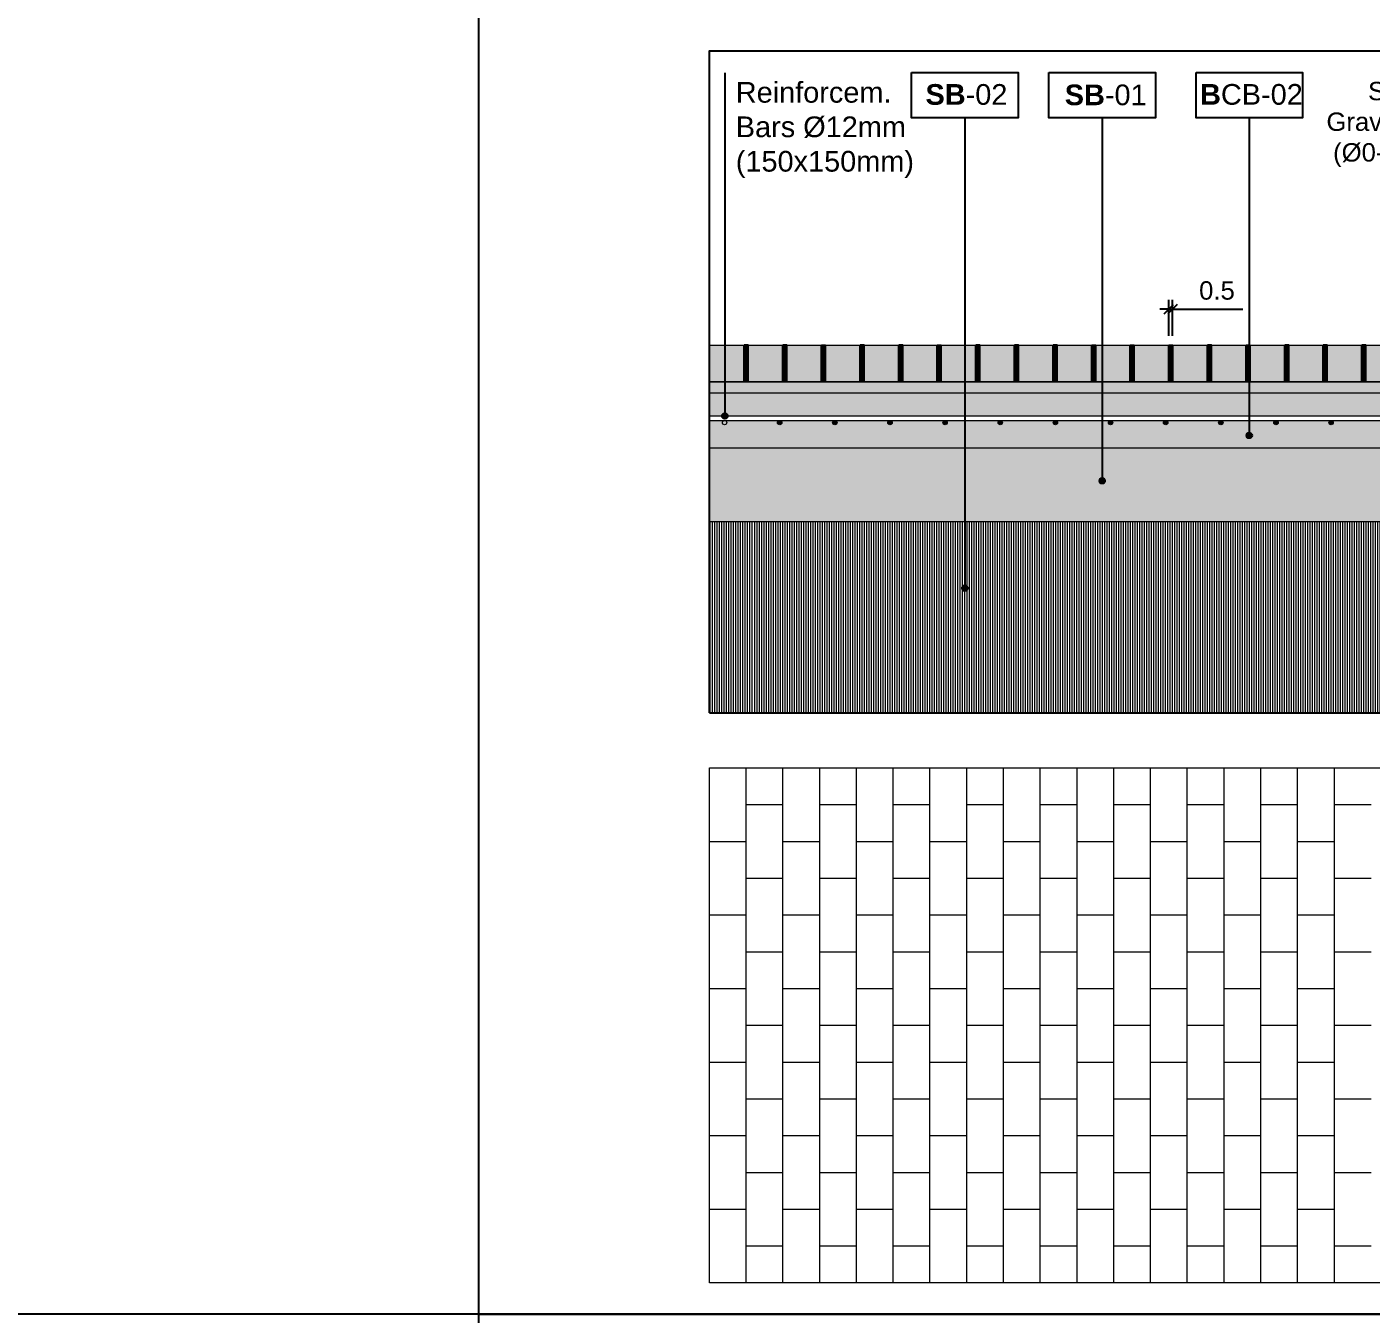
# Model space of a CAD drawing. Header units: metres. Extents: x -325 to 301, y -147 to 149.
# Drawn here: x 229.693 to 233.349, y 123.457 to 126.957 of the extents above; entities that cross this region are included whole.
import ezdxf

# ---------------------------------------------------------------- set-up
doc = ezdxf.new("R2010")
doc.units = ezdxf.units.M
doc.layers.get('Defpoints').update_dxf_attribs({"lineweight": 13})
doc.layers.add('-aux', color=50, linetype='Continuous', plot=False)
doc.layers.add('02-L-AUX', color=2, linetype='Continuous', plot=False)
doc.layers.add('0-TX-1_25', color=7, linetype='Continuous', true_color=0x3f4f7f)
doc.layers.add('EIT_3 TR sorra', color=7, linetype='Continuous', true_color=0xd8ceb0)
for name, color, linetype, lineweight, true_color in [('02-L-Joints-Paviment_07_Precast Concrete Blocks', 7, 'Continuous', 5, 0x999999), ('03-TR-Paviment_07_Precast Concrete Blocks', 7, 'Continuous', 5, 0xe7ddd0), ('3-TR tot_u', 7, 'Continuous', 5, 0x787878)]:
    doc.layers.add(name, color=color, linetype=linetype, lineweight=lineweight, true_color=true_color)
for name, color, linetype, lineweight in [('1-CM', 7, 'Continuous', 0), ('2-L-secció', 1, 'Continuous', 0), ('2-metall', 5, 'Continuous', 0), ('3-TR Seleccionat', 44, 'Continuous', 0), ('3-TR Tot-u', 37, 'Continuous', 0)]:
    doc.layers.add(name, color=color, linetype=linetype, lineweight=lineweight)
doc.layers.add('A-KEYPLAN_HATCH', color=7, linetype='Continuous')
doc.layers.add('A_TEXT_2', color=7, linetype='Continuous')
doc.styles.get("Standard").update_dxf_attribs({"font": 'arial.ttf'})
doc.dimstyles.new('ISO-25', dxfattribs={"dimtxt": 0.1, "dimasz": 0.1, "dimexe": 0.1, "dimexo": 0.1, "dimgap": 0.1, "dimtad": 1, "dimdec": 0, "dimlfac": 100, "dimzin": 9, "dimtxsty": 'Standard', "dimblk": 'OBLIQUE', "dimcen": 0.1, "dimadec": 0, "dimazin": 0, "dimtfac": 1, "dimtdec": 0, "dimtmove": 0, "dimatfit": 3, "dimldrblk": 'OBLIQUE', "dimfxl": 1, "dimarcsym": 0})

# ---------------------------------------------------------------- blocks, each defined once
blk = doc.blocks.new('hatch keyplan 2')
at = {"layer": 'A-KEYPLAN_HATCH'}
blk.add_lwpolyline([(0, 0.00548), (0.01287, 0.00548), (0.01287, 0), (0, 0)], close=True, dxfattribs=at)
blk = doc.blocks.new('hatch keyplan')
at = {"layer": 'A-KEYPLAN_HATCH'}
blk.add_blockref('hatch keyplan 2', (1.43058, 0.85215), dxfattribs=at)
blk = doc.blocks.new('SB-02')
at = {"layer": 'A-KEYPLAN_HATCH'}
blk.add_blockref('hatch keyplan', (-1.43058, -0.85215), dxfattribs=at)
at = {"layer": 'A_TEXT_2', "insert": (-0.0008, 0.00408), "char_height": 0.0025, "attachment_point": 1}
blk.add_mtext_dynamic_manual_height_columns('\\pi0.00249;{\\fArial|b1|i0|c0|p34;SB}-02', width=0.0145619, gutter_width=0.015, heights=[0], dxfattribs=at)
blk = doc.blocks.new('B-CB02')
at = {"layer": 'A-KEYPLAN_HATCH'}
blk.add_blockref('hatch keyplan', (-1.43058, -0.85215), dxfattribs=at)
at = {"layer": 'A_TEXT_2', "insert": (-0.0008, 0.00409), "char_height": 0.0025, "attachment_point": 1}
blk.add_mtext_dynamic_manual_height_columns('\\pi0.00129;{\\fArial|b1|i0|c0|p34;B}CB-02', width=0.0145619, gutter_width=0.015, heights=[0], dxfattribs=at)
blk = doc.blocks.new('POINT')
at = {"layer": '0-TX-1_25'}
h = blk.add_hatch(dxfattribs=at)
h.set_pattern_fill('ANGLE', color=256)
h.set_pattern_definition([(0, (-83.747, -12.726), (0, 6.985), [5.08, -1.905]), (90, (-83.747, -12.726), (-6.985, 4e-16), [5.08, -1.905])])
edge = h.paths.add_edge_path()
edge.add_arc((0, 0), 0.0075, 0, 360)
h = blk.add_hatch(color=256, dxfattribs=at)
h.dxf.hatch_style = 1
edge = h.paths.add_edge_path()
edge.add_arc((0, 0), 0.0075, 0, 360)
blk.add_circle((0, 0), 0.0075, dxfattribs=at)
blk = doc.blocks.new('SB-01')
at = {"layer": 'A-KEYPLAN_HATCH'}
blk.add_blockref('hatch keyplan', (-1.43058, -0.85215), dxfattribs=at)
at = {"layer": 'A_TEXT_2', "insert": (-0.0008, 0.00403), "char_height": 0.0025, "attachment_point": 1}
blk.add_mtext_dynamic_manual_height_columns('\\pi0.00271;{\\fArial|b1|i0|c0|p34;SB}-01', width=0.0145619, gutter_width=0.015, heights=[0], dxfattribs=at)
blk = doc.blocks.new('_Oblique')
at = {"color": 0, "lineweight": -2}
blk.add_line((-0.5, -0.5), (0.5, 0.5), dxfattribs=at)
blk = doc.blocks.new('*D2219')
at = {"layer": '0-TX-1_25', "color": 0, "lineweight": -2, "transparency": 16777216}
for p, q in [((232.7991, 126.1898), (232.7741, 126.1898)), ((232.7991, 126.1172), (232.7991, 126.2148)), ((232.7991, 126.1898), (232.8091, 126.1898)), ((232.8091, 126.1172), (232.8091, 126.2148)), ((232.8091, 126.1898), (233.0005, 126.1898))]:
    blk.add_line(p, q, dxfattribs=at)
at = {"layer": 'Defpoints', "color": 0, "transparency": 16777216}
for p in [(232.8091, 126.1898), (232.7991, 126.0922), (232.8091, 126.0922)]:
    blk.add_point(p, dxfattribs=at)
at = {"layer": '0-TX-1_25', "color": 0, "lineweight": -2, "transparency": 16777216, "xscale": 0.025, "yscale": 0.025, "zscale": 0.025}
blk.add_blockref('_Oblique', (232.7991, 126.1898), dxfattribs=at)
at = {"layer": '0-TX-1_25', "color": 0, "lineweight": -2, "transparency": 16777216, "xscale": 0.025, "yscale": 0.025, "zscale": 0.025, "rotation": 180}
blk.add_blockref('_Oblique', (232.8091, 126.1898), dxfattribs=at)
at = {"layer": '0-TX-1_25', "color": 0, "transparency": 16777216, "insert": (232.9298, 126.2403), "char_height": 0.05, "attachment_point": 5}
blk.add_mtext('0.5', dxfattribs=at)
blk = doc.blocks.new('*U2855')
at = {"layer": '2-metall'}
blk.add_circle((0.0412, -0.006), 0.006, dxfattribs=at)
blk = doc.blocks.new('*U2856')
at = {"layer": '2-metall', "color": 0, "linetype": 'ByBlock', "lineweight": -2, "transparency": 16777216}
for p in [(231.5491, 125.8872), (231.6991, 125.8872), (231.8491, 125.8872), (231.9991, 125.8872), (232.1491, 125.8872), (232.2991, 125.8872), (232.4491, 125.8872), (232.5991, 125.8872), (232.7491, 125.8872), (232.8991, 125.8872), (233.0491, 125.8872), (233.1991, 125.8872), (233.3491, 125.8872), (233.4991, 125.8872), (233.6491, 125.8872), (233.7991, 125.8872), (233.9491, 125.8872), (234.0991, 125.8872), (234.2491, 125.8872), (234.3991, 125.8872)]:
    blk.add_blockref('*U2855', p, dxfattribs=at)

msp = doc.modelspace()

# ---------------------------------------------------------------- hatches: boundary and pattern name
at = {"layer": '03-TR-Paviment_07_Precast Concrete Blocks'}
h = msp.add_hatch(color=256, dxfattribs=at)
h.dxf.hatch_style = 1
h.paths.add_polyline_path([(231.5491, 126.0922), (231.6441, 126.0922), (231.6441, 125.9922), (231.5491, 125.9922)])
h = msp.add_hatch(color=256, dxfattribs=at)
h.dxf.hatch_style = 1
h.paths.add_polyline_path([(231.6541, 126.0922), (231.7491, 126.0922), (231.7491, 125.9922), (231.6541, 125.9922)])
h = msp.add_hatch(color=256, dxfattribs=at)
h.dxf.hatch_style = 1
h.paths.add_polyline_path([(231.7591, 126.0922), (231.8541, 126.0922), (231.8541, 125.9922), (231.7591, 125.9922)])
h = msp.add_hatch(color=256, dxfattribs=at)
h.dxf.hatch_style = 1
h.paths.add_polyline_path([(231.8641, 126.0922), (231.9591, 126.0922), (231.9591, 125.9922), (231.8641, 125.9922)])
h = msp.add_hatch(color=256, dxfattribs=at)
h.dxf.hatch_style = 1
h.paths.add_polyline_path([(231.9691, 126.0922), (232.0641, 126.0922), (232.0641, 125.9922), (231.9691, 125.9922)])
h = msp.add_hatch(color=256, dxfattribs=at)
h.dxf.hatch_style = 1
h.paths.add_polyline_path([(232.0741, 126.0922), (232.1691, 126.0922), (232.1691, 125.9922), (232.0741, 125.9922)])
h = msp.add_hatch(color=256, dxfattribs=at)
h.dxf.hatch_style = 1
h.paths.add_polyline_path([(232.1791, 126.0922), (232.2741, 126.0922), (232.2741, 125.9922), (232.1791, 125.9922)])
h = msp.add_hatch(color=256, dxfattribs=at)
h.dxf.hatch_style = 1
h.paths.add_polyline_path([(232.2841, 126.0922), (232.3791, 126.0922), (232.3791, 125.9922), (232.2841, 125.9922)])
h = msp.add_hatch(color=256, dxfattribs=at)
h.dxf.hatch_style = 1
h.paths.add_polyline_path([(232.3891, 126.0922), (232.4841, 126.0922), (232.4841, 125.9922), (232.3891, 125.9922)])
h = msp.add_hatch(color=256, dxfattribs=at)
h.dxf.hatch_style = 1
h.paths.add_polyline_path([(232.4941, 126.0922), (232.5891, 126.0922), (232.5891, 125.9922), (232.4941, 125.9922)])
h = msp.add_hatch(color=256, dxfattribs=at)
h.dxf.hatch_style = 1
h.paths.add_polyline_path([(232.5991, 126.0922), (232.6941, 126.0922), (232.6941, 125.9922), (232.5991, 125.9922)])
h = msp.add_hatch(color=256, dxfattribs=at)
h.dxf.hatch_style = 1
h.paths.add_polyline_path([(232.7041, 126.0922), (232.7991, 126.0922), (232.7991, 125.9922), (232.7041, 125.9922)])
h = msp.add_hatch(color=256, dxfattribs=at)
h.dxf.hatch_style = 1
h.paths.add_polyline_path([(232.8091, 126.0922), (232.9041, 126.0922), (232.9041, 125.9922), (232.8091, 125.9922)])
h = msp.add_hatch(color=256, dxfattribs=at)
h.dxf.hatch_style = 1
h.paths.add_polyline_path([(232.9141, 126.0922), (233.0091, 126.0922), (233.0091, 125.9922), (232.9141, 125.9922)])
h = msp.add_hatch(color=256, dxfattribs=at)
h.dxf.hatch_style = 1
h.paths.add_polyline_path([(233.0191, 126.0922), (233.1141, 126.0922), (233.1141, 125.9922), (233.0191, 125.9922)])
h = msp.add_hatch(color=256, dxfattribs=at)
h.dxf.hatch_style = 1
h.paths.add_polyline_path([(233.1241, 126.0922), (233.2191, 126.0922), (233.2191, 125.9922), (233.1241, 125.9922)])
h = msp.add_hatch(color=256, dxfattribs=at)
h.dxf.hatch_style = 1
h.paths.add_polyline_path([(233.2291, 126.0922), (233.3241, 126.0922), (233.3241, 125.9922), (233.2291, 125.9922)])
h = msp.add_hatch(color=256, dxfattribs=at)
h.dxf.hatch_style = 1
h.paths.add_polyline_path([(233.3341, 126.0922), (233.4291, 126.0922), (233.4291, 125.9922), (233.3341, 125.9922)])
at = {"layer": '2-metall'}
h = msp.add_hatch(color=256, dxfattribs=at)
h.dxf.hatch_style = 1
edge = h.paths.add_edge_path()
edge.add_arc((231.5903, 125.8812), 0.006, 0, 360)
edge = h.paths.add_edge_path()
edge.add_arc((231.7403, 125.8812), 0.006, 0, 360)
edge = h.paths.add_edge_path()
edge.add_arc((231.8903, 125.8812), 0.006, 0, 360)
edge = h.paths.add_edge_path()
edge.add_arc((232.0403, 125.8812), 0.006, 0, 360)
edge = h.paths.add_edge_path()
edge.add_arc((232.1903, 125.8812), 0.006, 0, 360)
edge = h.paths.add_edge_path()
edge.add_arc((232.3403, 125.8812), 0.006, 0, 360)
edge = h.paths.add_edge_path()
edge.add_arc((232.4903, 125.8812), 0.006, 0, 360)
edge = h.paths.add_edge_path()
edge.add_arc((232.6403, 125.8812), 0.006, 0, 360)
edge = h.paths.add_edge_path()
edge.add_arc((232.7903, 125.8812), 0.006, 0, 360)
edge = h.paths.add_edge_path()
edge.add_arc((232.9403, 125.8812), 0.006, 0, 360)
edge = h.paths.add_edge_path()
edge.add_arc((233.0903, 125.8812), 0.006, 0, 360)
edge = h.paths.add_edge_path()
edge.add_arc((233.2403, 125.8812), 0.006, 0, 360)
edge = h.paths.add_edge_path()
edge.add_arc((233.3903, 125.8812), 0.006, 0, 360)
edge = h.paths.add_edge_path()
edge.add_arc((233.5403, 125.8812), 0.006, 0, 360)
edge = h.paths.add_edge_path()
edge.add_arc((233.6903, 125.8812), 0.006, 0, 360)
edge = h.paths.add_edge_path()
edge.add_arc((233.8403, 125.8812), 0.006, 0, 360)
edge = h.paths.add_edge_path()
edge.add_arc((233.9903, 125.8812), 0.006, 0, 360)
edge = h.paths.add_edge_path()
edge.add_arc((234.1403, 125.8812), 0.006, 0, 360)
edge = h.paths.add_edge_path()
edge.add_arc((234.2903, 125.8812), 0.006, 0, 360)
edge = h.paths.add_edge_path()
edge.add_arc((234.4403, 125.8812), 0.006, 0, 360)
h = msp.add_hatch(color=256, dxfattribs=at)
h.dxf.hatch_style = 1
edge = h.paths.add_edge_path()
edge.add_arc((231.7403, 125.8812), 0.006, 0, 360)
h = msp.add_hatch(color=256, dxfattribs=at)
h.dxf.hatch_style = 1
edge = h.paths.add_edge_path()
edge.add_arc((231.8903, 125.8812), 0.006, 0, 360)
h = msp.add_hatch(color=256, dxfattribs=at)
h.dxf.hatch_style = 1
edge = h.paths.add_edge_path()
edge.add_arc((232.0403, 125.8812), 0.006, 0, 360)
h = msp.add_hatch(color=256, dxfattribs=at)
h.dxf.hatch_style = 1
edge = h.paths.add_edge_path()
edge.add_arc((232.1903, 125.8812), 0.006, 0, 360)
h = msp.add_hatch(color=256, dxfattribs=at)
h.dxf.hatch_style = 1
edge = h.paths.add_edge_path()
edge.add_arc((232.3403, 125.8812), 0.006, 0, 360)
h = msp.add_hatch(color=256, dxfattribs=at)
h.dxf.hatch_style = 1
edge = h.paths.add_edge_path()
edge.add_arc((232.4903, 125.8812), 0.006, 0, 360)
h = msp.add_hatch(color=256, dxfattribs=at)
h.dxf.hatch_style = 1
edge = h.paths.add_edge_path()
edge.add_arc((232.6403, 125.8812), 0.006, 0, 360)
h = msp.add_hatch(color=256, dxfattribs=at)
h.dxf.hatch_style = 1
edge = h.paths.add_edge_path()
edge.add_arc((232.7903, 125.8812), 0.006, 0, 360)
h = msp.add_hatch(color=256, dxfattribs=at)
h.dxf.hatch_style = 1
edge = h.paths.add_edge_path()
edge.add_arc((232.9403, 125.8812), 0.006, 0, 360)
h = msp.add_hatch(color=256, dxfattribs=at)
h.dxf.hatch_style = 1
edge = h.paths.add_edge_path()
edge.add_arc((233.0903, 125.8812), 0.006, 0, 360)
h = msp.add_hatch(color=256, dxfattribs=at)
h.dxf.hatch_style = 1
edge = h.paths.add_edge_path()
edge.add_arc((233.2403, 125.8812), 0.006, 0, 360)
at = {"layer": '3-TR Seleccionat'}
h = msp.add_hatch(dxfattribs=at)
h.set_pattern_fill('ANSI31', color=256, scale=0.002, angle=225, style=0)
h.set_pattern_definition([(270, (60, -4.959445), (0.00635, -1e-18), [])])
h.paths.add_polyline_path([(231.5491, 125.0922), (234.5491, 125.0922), (234.5491, 125.6122), (231.5491, 125.6122)])
at = {"layer": '3-TR Tot-u'}
h = msp.add_hatch(dxfattribs=at)
h.set_pattern_fill('EARTH', color=256, scale=0.005, style=0)
h.set_pattern_definition([(0, (50, -5.089445), (0.03175, 0.03175), [0.03175, -0.03175]), (0, (50, -5.07754), (0.03175, 0.03175), [0.03175, -0.03175]), (0, (50, -5.065633), (0.03175, 0.03175), [0.03175, -0.03175]), (90, (50.00397, -5.061664), (-0.03175, 0.03175), [0.03175, -0.03175]), (90, (50.015875, -5.061664), (-0.03175, 0.03175), [0.03175, -0.03175]), (90, (50.02778, -5.061664), (-0.03175, 0.03175), [0.03175, -0.03175])])
h.paths.add_polyline_path([(234.5491, 125.8122), (231.5491, 125.8122), (231.5491, 125.6122), (234.5491, 125.6122)])
at = {"layer": '3-TR tot_u'}
h = msp.add_hatch(dxfattribs=at)
h.set_pattern_fill('AR-CONC', color=256, scale=0.0002, angle=90.2664)
h.set_pattern_definition([(140.266414, (197.234448, 58.243174), (0.003018359, 0.036451363), [0.00381, -0.04191]), (85.266414, (197.234448, 58.243174), (-0.038178181, -0.007226283), [0.003048, -0.033528117]), (190.71786, (197.2347, 58.246212), (-0.035159821, 0.02922508), [0.003238002, -0.035618049]), (136.450614, (197.22429, 58.243127), (0.008156283, 0.05425432), [0.005715, -0.062865]), (186.90197, (197.22497, 58.24765), (-0.049705466, 0.047250218), [0.004857005, -0.05342712]), (81.450565, (197.22429, 58.243127), (-0.049705466, 0.047250218), [0.004571993, -0.050291946]), (111.266414, (197.226804, 58.24822), (0.020311824, 0.030417653), [0.00381, -0.04191]), (56.266414, (197.226804, 58.24822), (-0.036894668, 0.012188985), [0.003048, -0.033528]), (161.71786, (197.228497, 58.250754), (-0.016582845, 0.042606638), [0.003238002, -0.035617988]), (127.766414, (197.234448, 58.243174), (-0.0169136972, 0.0005390813), [0, -0.0331216, 0, -0.034036, 0, -0.033655]), (97.766414, (197.234448, 58.243174), (-0.020098038, 0.0132706243), [0, -0.0194056, 0, -0.0323596, 0, -0.012827]), (57.766414, (197.2345, 58.231846), (0.0010196429, 0.0271231534), [0, -0.0127, 0, -0.039624, 0, -0.052578]), (47.766414, (197.234524, 58.226766), (-0.005222997, 0.0296018704), [0, -0.01651, 0, -0.0263144, 0, -0.037338])])
h.paths.add_polyline_path([(234.5491, 125.8872), (231.5491, 125.8872), (231.5491, 125.8122), (231.5621, 125.8122), (234.5491, 125.8122)])
h.paths.add_polyline_path([(231.5491, 125.8992), (234.5491, 125.8992), (234.5491, 125.9622), (231.5491, 125.9622)])
at = {"layer": 'EIT_3 TR sorra'}
h = msp.add_hatch(dxfattribs=at)
h.set_pattern_fill('ANSI36', color=256, scale=0.001075, angle=-0.5853, style=0, double=1)
h.set_pattern_definition([(44.4146932, (-2.8353225, 0.0001137), (0.001877787426, 0.0066181336), [0.0085328125, -0.0017065625, 0, -0.0017065625])])
h.paths.add_polyline_path([(231.6441, 126.0923), (231.6541, 126.0923), (231.6541, 125.9923), (231.6441, 125.9923)])
h = msp.add_hatch(dxfattribs=at)
h.set_pattern_fill('ANSI36', color=256, scale=0.001075, angle=-0.5853, style=0, double=1)
h.set_pattern_definition([(44.4146932, (-2.7303225, 0.0001137), (0.001877787426, 0.0066181336), [0.0085328125, -0.0017065625, 0, -0.0017065625])])
h.paths.add_polyline_path([(231.7491, 126.0923), (231.7591, 126.0923), (231.7591, 125.9923), (231.7491, 125.9923)])
h = msp.add_hatch(dxfattribs=at)
h.set_pattern_fill('ANSI36', color=256, scale=0.001075, angle=-0.5853, style=0, double=1)
h.set_pattern_definition([(44.4146932, (-2.6253225, 2e-08), (0.001877787426, 0.0066181336), [0.0085328125, -0.0017065625, 0, -0.0017065625])])
h.paths.add_polyline_path([(231.8541, 126.0922), (231.8641, 126.0922), (231.8641, 125.9922), (231.8541, 125.9922)])
h = msp.add_hatch(dxfattribs=at)
h.set_pattern_fill('ANSI36', color=256, scale=0.001075, angle=-0.5853, style=0, double=1)
h.set_pattern_definition([(44.4146932, (-2.5203225, 0.0001137), (0.001877787426, 0.0066181336), [0.0085328125, -0.0017065625, 0, -0.0017065625])])
h.paths.add_polyline_path([(231.9591, 126.0923), (231.9691, 126.0923), (231.9691, 125.9923), (231.9591, 125.9923)])
h = msp.add_hatch(dxfattribs=at)
h.set_pattern_fill('ANSI36', color=256, scale=0.001075, angle=-0.5853, style=0, double=1)
h.set_pattern_definition([(44.4146932, (-2.4153225, 0.0001137), (0.001877787426, 0.0066181336), [0.0085328125, -0.0017065625, 0, -0.0017065625])])
h.paths.add_polyline_path([(232.0641, 126.0923), (232.0741, 126.0923), (232.0741, 125.9923), (232.0641, 125.9923)])
h = msp.add_hatch(dxfattribs=at)
h.set_pattern_fill('ANSI36', color=256, scale=0.001075, angle=-0.5853, style=0, double=1)
h.set_pattern_definition([(44.4146932, (-2.3103225, 1e-08), (0.001877787426, 0.0066181336), [0.0085328125, -0.0017065625, 0, -0.0017065625])])
h.paths.add_polyline_path([(232.1691, 126.0922), (232.1791, 126.0922), (232.1791, 125.9922), (232.1691, 125.9922)])
h = msp.add_hatch(dxfattribs=at)
h.set_pattern_fill('ANSI36', color=256, scale=0.001075, angle=-0.5853, style=0, double=1)
h.set_pattern_definition([(44.4146932, (-2.2053225, 0.0001137), (0.001877787426, 0.0066181336), [0.0085328125, -0.0017065625, 0, -0.0017065625])])
h.paths.add_polyline_path([(232.2741, 126.0923), (232.2841, 126.0923), (232.2841, 125.9923), (232.2741, 125.9923)])
h = msp.add_hatch(dxfattribs=at)
h.set_pattern_fill('ANSI36', color=256, scale=0.001075, angle=-0.5853, style=0, double=1)
h.set_pattern_definition([(44.4146932, (-2.1003225, 0.0001137), (0.001877787426, 0.0066181336), [0.0085328125, -0.0017065625, 0, -0.0017065625])])
h.paths.add_polyline_path([(232.3791, 126.0923), (232.3891, 126.0923), (232.3891, 125.9923), (232.3791, 125.9923)])
h = msp.add_hatch(dxfattribs=at)
h.set_pattern_fill('ANSI36', color=256, scale=0.001075, angle=-0.5853, style=0, double=1)
h.set_pattern_definition([(44.4146932, (-1.9953225, 0.0001137), (0.001877787426, 0.0066181336), [0.0085328125, -0.0017065625, 0, -0.0017065625])])
h.paths.add_polyline_path([(232.4841, 126.0923), (232.4941, 126.0923), (232.4941, 125.9923), (232.4841, 125.9923)])
h = msp.add_hatch(dxfattribs=at)
h.set_pattern_fill('ANSI36', color=256, scale=0.001075, angle=-0.5853, style=0, double=1)
h.set_pattern_definition([(44.4146932, (-1.8903225, 1e-08), (0.001877787426, 0.0066181336), [0.0085328125, -0.0017065625, 0, -0.0017065625])])
h.paths.add_polyline_path([(232.5891, 126.0922), (232.5991, 126.0922), (232.5991, 125.9922), (232.5891, 125.9922)])
h = msp.add_hatch(dxfattribs=at)
h.set_pattern_fill('ANSI36', color=256, scale=0.001075, angle=-0.5853, style=0, double=1)
h.set_pattern_definition([(44.4146932, (-1.7853225, 1e-08), (0.001877787426, 0.0066181336), [0.0085328125, -0.0017065625, 0, -0.0017065625])])
h.paths.add_polyline_path([(232.6941, 126.0922), (232.7041, 126.0922), (232.7041, 125.9922), (232.6941, 125.9922)])
h = msp.add_hatch(dxfattribs=at)
h.set_pattern_fill('ANSI36', color=256, scale=0.001075, angle=-0.5853, style=0, double=1)
h.set_pattern_definition([(44.4146932, (-1.6803225, 1e-08), (0.001877787426, 0.0066181336), [0.0085328125, -0.0017065625, 0, -0.0017065625])])
h.paths.add_polyline_path([(232.7991, 126.0922), (232.8091, 126.0922), (232.8091, 125.9922), (232.7991, 125.9922)])
h = msp.add_hatch(dxfattribs=at)
h.set_pattern_fill('ANSI36', color=256, scale=0.001075, angle=-0.5853, style=0, double=1)
h.set_pattern_definition([(44.4146932, (-1.5753225, 0.0001137), (0.001877787426, 0.0066181336), [0.0085328125, -0.0017065625, 0, -0.0017065625])])
h.paths.add_polyline_path([(232.9041, 126.0923), (232.9141, 126.0923), (232.9141, 125.9923), (232.9041, 125.9923)])
h = msp.add_hatch(dxfattribs=at)
h.set_pattern_fill('ANSI36', color=256, scale=0.001075, angle=-0.5853, style=0, double=1)
h.set_pattern_definition([(44.4146932, (-1.4703225, 9e-09), (0.001877787426, 0.0066181336), [0.0085328125, -0.0017065625, 0, -0.0017065625])])
h.paths.add_polyline_path([(233.0091, 126.0922), (233.0191, 126.0922), (233.0191, 125.9922), (233.0091, 125.9922)])
h = msp.add_hatch(dxfattribs=at)
h.set_pattern_fill('ANSI36', color=256, scale=0.001075, angle=-0.5853, style=0, double=1)
h.set_pattern_definition([(44.4146932, (-1.3653225, 0.0001137), (0.001877787426, 0.0066181336), [0.0085328125, -0.0017065625, 0, -0.0017065625])])
h.paths.add_polyline_path([(233.1141, 126.0923), (233.1241, 126.0923), (233.1241, 125.9923), (233.1141, 125.9923)])
h = msp.add_hatch(dxfattribs=at)
h.set_pattern_fill('ANSI36', color=256, scale=0.001075, angle=-0.5853, style=0, double=1)
h.set_pattern_definition([(44.4146932, (-1.2603225, 0.0001137), (0.001877787426, 0.0066181336), [0.0085328125, -0.0017065625, 0, -0.0017065625])])
h.paths.add_polyline_path([(233.2191, 126.0923), (233.2291, 126.0923), (233.2291, 125.9923), (233.2191, 125.9923)])
h = msp.add_hatch(dxfattribs=at)
h.set_pattern_fill('ANSI36', color=256, scale=0.001075, angle=-0.5853, style=0, double=1)
h.set_pattern_definition([(44.4146932, (-1.1553225, 0.0001137), (0.001877787426, 0.0066181336), [0.0085328125, -0.0017065625, 0, -0.0017065625])])
h.paths.add_polyline_path([(233.3241, 126.0923), (233.3341, 126.0923), (233.3341, 125.9923), (233.3241, 125.9923)])
h = msp.add_hatch(dxfattribs=at)
h.set_pattern_fill('ANSI36', color=256, scale=0.001075, angle=-0.5853, style=0, double=1)
h.set_pattern_definition([(44.4146932, (20, -4.9594452), (0.001877787426, 0.0066181336), [0.0085328125, -0.0017065625, 0, -0.0017065625])])
h.paths.add_polyline_path([(231.5491, 125.9922), (234.5491, 125.9922), (234.5491, 125.9622), (231.5491, 125.9622)])

# ---------------------------------------------------------------- linework, layer by layer
at = {"layer": '-aux'}
for points in [[(160.9223, 133.4567), (290.9223, 133.4567), (290.9223, 123.4567), (160.9223, 123.4567)], [(230.9223, 123.4567), (240.9223, 123.4567), (240.9223, 113.4567), (230.9223, 113.4567)]]:
    msp.add_lwpolyline(points, close=True, dxfattribs=at)
for points in [[(230.9223, 123.4567), (230.9223, 133.4567)], [(231.5491, 125.0922), (231.5491, 126.8922), (234.5491, 126.8922), (234.5491, 125.0922)], [(231.5491, 125.0922), (234.5491, 125.0922)]]:
    msp.add_lwpolyline(points, dxfattribs=at)
at = {"layer": '0-TX-1_25'}
for points in [[(231.591, 126.8329), (231.591, 125.8992)], [(232.2439, 126.71), (232.2439, 125.431)], [(232.6177, 126.71), (232.6177, 125.7228)], [(233.0177, 126.71), (233.0177, 125.8462)]]:
    msp.add_lwpolyline(points, dxfattribs=at)
at = {"layer": '02-L-AUX'}
for points in [[(231.6441, 126.0923), (231.6541, 126.0923), (231.6541, 125.9923), (231.6441, 125.9923)], [(231.6441, 126.0922), (231.6541, 126.0922), (231.6541, 125.9922), (231.6441, 125.9922)], [(231.7491, 126.0923), (231.7591, 126.0923), (231.7591, 125.9923), (231.7491, 125.9923)], [(231.8541, 126.0922), (231.8641, 126.0922), (231.8641, 125.9922), (231.8541, 125.9922)], [(231.9591, 126.0923), (231.9691, 126.0923), (231.9691, 125.9923), (231.9591, 125.9923)], [(232.0641, 126.0923), (232.0741, 126.0923), (232.0741, 125.9923), (232.0641, 125.9923)], [(232.1691, 126.0922), (232.1791, 126.0922), (232.1791, 125.9922), (232.1691, 125.9922)], [(232.2741, 126.0923), (232.2841, 126.0923), (232.2841, 125.9923), (232.2741, 125.9923)], [(232.3791, 126.0923), (232.3891, 126.0923), (232.3891, 125.9923), (232.3791, 125.9923)], [(232.4841, 126.0923), (232.4941, 126.0923), (232.4941, 125.9923), (232.4841, 125.9923)], [(232.5891, 126.0922), (232.5991, 126.0922), (232.5991, 125.9922), (232.5891, 125.9922)], [(232.6941, 126.0922), (232.7041, 126.0922), (232.7041, 125.9922), (232.6941, 125.9922)], [(232.7991, 126.0922), (232.8091, 126.0922), (232.8091, 125.9922), (232.7991, 125.9922)], [(232.9041, 126.0923), (232.9141, 126.0923), (232.9141, 125.9923), (232.9041, 125.9923)], [(233.0091, 126.0922), (233.0191, 126.0922), (233.0191, 125.9922), (233.0091, 125.9922)], [(233.1141, 126.0923), (233.1241, 126.0923), (233.1241, 125.9923), (233.1141, 125.9923)], [(233.2191, 126.0923), (233.2291, 126.0923), (233.2291, 125.9923), (233.2191, 125.9923)], [(233.3241, 126.0923), (233.3341, 126.0923), (233.3341, 125.9923), (233.3241, 125.9923)]]:
    msp.add_lwpolyline(points, close=True, dxfattribs=at)
at = {"layer": '02-L-Joints-Paviment_07_Precast Concrete Blocks'}
for points in [[(231.6491, 124.8422), (231.7491, 124.8422)], [(231.8491, 124.8422), (231.9491, 124.8422)], [(232.0491, 124.8422), (232.1491, 124.8422)], [(232.2491, 124.8422), (232.3491, 124.8422)], [(232.4491, 124.8422), (232.5491, 124.8422)], [(232.6491, 124.8422), (232.7491, 124.8422)], [(232.8491, 124.8422), (232.9491, 124.8422)], [(233.0491, 124.8422), (233.1491, 124.8422)], [(233.2491, 124.8422), (233.3491, 124.8422)], [(231.5491, 124.7422), (231.6491, 124.7422)], [(231.7491, 124.7422), (231.8491, 124.7422)], [(231.9491, 124.7422), (232.0491, 124.7422)], [(232.1491, 124.7422), (232.2491, 124.7422)], [(232.3491, 124.7422), (232.4491, 124.7422)], [(232.5491, 124.7422), (232.6491, 124.7422)], [(232.7491, 124.7422), (232.8491, 124.7422)], [(232.9491, 124.7422), (233.0491, 124.7422)], [(233.1491, 124.7422), (233.2491, 124.7422)], [(231.6491, 124.6422), (231.7491, 124.6422)], [(231.8491, 124.6422), (231.9491, 124.6422)], [(232.0491, 124.6422), (232.1491, 124.6422)], [(232.2491, 124.6422), (232.3491, 124.6422)], [(232.4491, 124.6422), (232.5491, 124.6422)], [(232.6491, 124.6422), (232.7491, 124.6422)], [(232.8491, 124.6422), (232.9491, 124.6422)], [(233.0491, 124.6422), (233.1491, 124.6422)], [(233.2491, 124.6422), (233.3491, 124.6422)], [(231.5491, 124.5422), (231.6491, 124.5422)], [(231.7491, 124.5422), (231.8491, 124.5422)], [(231.9491, 124.5422), (232.0491, 124.5422)], [(232.1491, 124.5422), (232.2491, 124.5422)], [(232.3491, 124.5422), (232.4491, 124.5422)], [(232.5491, 124.5422), (232.6491, 124.5422)], [(232.7491, 124.5422), (232.8491, 124.5422)], [(232.9491, 124.5422), (233.0491, 124.5422)], [(233.1491, 124.5422), (233.2491, 124.5422)], [(231.6491, 124.4422), (231.7491, 124.4422)], [(231.8491, 124.4422), (231.9491, 124.4422)], [(232.0491, 124.4422), (232.1491, 124.4422)], [(232.2491, 124.4422), (232.3491, 124.4422)], [(232.4491, 124.4422), (232.5491, 124.4422)], [(232.6491, 124.4422), (232.7491, 124.4422)], [(232.8491, 124.4422), (232.9491, 124.4422)], [(233.0491, 124.4422), (233.1491, 124.4422)], [(233.2491, 124.4422), (233.3491, 124.4422)], [(231.5491, 124.3422), (231.6491, 124.3422)], [(231.7491, 124.3422), (231.8491, 124.3422)], [(231.9491, 124.3422), (232.0491, 124.3422)], [(232.1491, 124.3422), (232.2491, 124.3422)], [(232.3491, 124.3422), (232.4491, 124.3422)], [(232.5491, 124.3422), (232.6491, 124.3422)], [(232.7491, 124.3422), (232.8491, 124.3422)], [(232.9491, 124.3422), (233.0491, 124.3422)], [(233.1491, 124.3422), (233.2491, 124.3422)], [(231.6491, 124.2422), (231.7491, 124.2422)], [(231.8491, 124.2422), (231.9491, 124.2422)], [(232.0491, 124.2422), (232.1491, 124.2422)], [(232.2491, 124.2422), (232.3491, 124.2422)], [(232.4491, 124.2422), (232.5491, 124.2422)], [(232.6491, 124.2422), (232.7491, 124.2422)], [(232.8491, 124.2422), (232.9491, 124.2422)], [(233.0491, 124.2422), (233.1491, 124.2422)], [(233.2491, 124.2422), (233.3491, 124.2422)], [(231.5491, 124.1422), (231.6491, 124.1422)], [(231.7491, 124.1422), (231.8491, 124.1422)], [(231.9491, 124.1422), (232.0491, 124.1422)], [(232.1491, 124.1422), (232.2491, 124.1422)], [(232.3491, 124.1422), (232.4491, 124.1422)], [(232.5491, 124.1422), (232.6491, 124.1422)], [(232.7491, 124.1422), (232.8491, 124.1422)], [(232.9491, 124.1422), (233.0491, 124.1422)], [(233.1491, 124.1422), (233.2491, 124.1422)], [(231.6491, 124.0422), (231.7491, 124.0422)], [(231.8491, 124.0422), (231.9491, 124.0422)], [(232.0491, 124.0422), (232.1491, 124.0422)], [(232.2491, 124.0422), (232.3491, 124.0422)], [(232.4491, 124.0422), (232.5491, 124.0422)], [(232.6491, 124.0422), (232.7491, 124.0422)], [(232.8491, 124.0422), (232.9491, 124.0422)], [(233.0491, 124.0422), (233.1491, 124.0422)], [(233.2491, 124.0422), (233.3491, 124.0422)], [(231.5491, 123.9422), (231.6491, 123.9422)], [(231.7491, 123.9422), (231.8491, 123.9422)], [(231.9491, 123.9422), (232.0491, 123.9422)], [(232.1491, 123.9422), (232.2491, 123.9422)], [(232.3491, 123.9422), (232.4491, 123.9422)], [(232.5491, 123.9422), (232.6491, 123.9422)], [(232.7491, 123.9422), (232.8491, 123.9422)], [(232.9491, 123.9422), (233.0491, 123.9422)], [(233.1491, 123.9422), (233.2491, 123.9422)], [(231.6491, 123.8422), (231.7491, 123.8422)], [(231.8491, 123.8422), (231.9491, 123.8422)], [(232.0491, 123.8422), (232.1491, 123.8422)], [(232.2491, 123.8422), (232.3491, 123.8422)], [(232.4491, 123.8422), (232.5491, 123.8422)], [(232.6491, 123.8422), (232.7491, 123.8422)], [(232.8491, 123.8422), (232.9491, 123.8422)], [(233.0491, 123.8422), (233.1491, 123.8422)], [(233.2491, 123.8422), (233.3491, 123.8422)], [(231.5491, 123.7422), (231.6491, 123.7422)], [(231.7491, 123.7422), (231.8491, 123.7422)], [(231.9491, 123.7422), (232.0491, 123.7422)], [(232.1491, 123.7422), (232.2491, 123.7422)], [(232.3491, 123.7422), (232.4491, 123.7422)], [(232.5491, 123.7422), (232.6491, 123.7422)], [(232.7491, 123.7422), (232.8491, 123.7422)], [(232.9491, 123.7422), (233.0491, 123.7422)], [(233.1491, 123.7422), (233.2491, 123.7422)], [(231.6491, 123.6422), (231.7491, 123.6422)], [(231.8491, 123.6422), (231.9491, 123.6422)], [(232.0491, 123.6422), (232.1491, 123.6422)], [(232.2491, 123.6422), (232.3491, 123.6422)], [(232.4491, 123.6422), (232.5491, 123.6422)], [(232.6491, 123.6422), (232.7491, 123.6422)], [(232.8491, 123.6422), (232.9491, 123.6422)], [(233.0491, 123.6422), (233.1491, 123.6422)], [(233.2491, 123.6422), (233.3491, 123.6422)]]:
    msp.add_lwpolyline(points, dxfattribs=at)
at = {"layer": '03-TR-Paviment_07_Precast Concrete Blocks'}
for points in [[(231.6491, 123.5422), (231.6491, 124.9422)], [(231.7491, 123.5422), (231.7491, 124.9422)], [(231.8491, 123.5422), (231.8491, 124.9422)], [(231.9491, 123.5422), (231.9491, 124.9422)], [(232.0491, 123.5422), (232.0491, 124.9422)], [(232.1491, 123.5422), (232.1491, 124.9422)], [(232.2491, 123.5422), (232.2491, 124.9422)], [(232.3491, 123.5422), (232.3491, 124.9422)], [(232.4491, 123.5422), (232.4491, 124.9422)], [(232.5491, 123.5422), (232.5491, 124.9422)], [(232.6491, 123.5422), (232.6491, 124.9422)], [(232.7491, 123.5422), (232.7491, 124.9422)], [(232.8491, 123.5422), (232.8491, 124.9422)], [(232.9491, 123.5422), (232.9491, 124.9422)], [(233.0491, 123.5422), (233.0491, 124.9422)], [(233.1491, 123.5422), (233.1491, 124.9422)], [(233.2491, 123.5422), (233.2491, 124.9422)]]:
    msp.add_lwpolyline(points, dxfattribs=at)
at = {"layer": '1-CM'}
for points in [[(231.5491, 126.0922), (231.6441, 126.0922), (231.6441, 125.9922), (231.5491, 125.9922)], [(231.6441, 126.0922), (231.6541, 126.0922), (231.6541, 125.9922), (231.6441, 125.9922)], [(231.6541, 126.0922), (231.7491, 126.0922), (231.7491, 125.9922), (231.6541, 125.9922)], [(231.7591, 126.0922), (231.8541, 126.0922), (231.8541, 125.9922), (231.7591, 125.9922)], [(231.8641, 126.0922), (231.9591, 126.0922), (231.9591, 125.9922), (231.8641, 125.9922)], [(231.9691, 126.0922), (232.0641, 126.0922), (232.0641, 125.9922), (231.9691, 125.9922)], [(232.0741, 126.0922), (232.1691, 126.0922), (232.1691, 125.9922), (232.0741, 125.9922)], [(232.1791, 126.0922), (232.2741, 126.0922), (232.2741, 125.9922), (232.1791, 125.9922)], [(232.2841, 126.0922), (232.3791, 126.0922), (232.3791, 125.9922), (232.2841, 125.9922)], [(232.3891, 126.0922), (232.4841, 126.0922), (232.4841, 125.9922), (232.3891, 125.9922)], [(232.4941, 126.0922), (232.5891, 126.0922), (232.5891, 125.9922), (232.4941, 125.9922)], [(232.5991, 126.0922), (232.6941, 126.0922), (232.6941, 125.9922), (232.5991, 125.9922)], [(232.7041, 126.0922), (232.7991, 126.0922), (232.7991, 125.9922), (232.7041, 125.9922)], [(232.8091, 126.0922), (232.9041, 126.0922), (232.9041, 125.9922), (232.8091, 125.9922)], [(232.9141, 126.0922), (233.0091, 126.0922), (233.0091, 125.9922), (232.9141, 125.9922)], [(233.0191, 126.0922), (233.1141, 126.0922), (233.1141, 125.9922), (233.0191, 125.9922)], [(233.1241, 126.0922), (233.2191, 126.0922), (233.2191, 125.9922), (233.1241, 125.9922)], [(233.2291, 126.0922), (233.3241, 126.0922), (233.3241, 125.9922), (233.2291, 125.9922)], [(233.3341, 126.0922), (233.4291, 126.0922), (233.4291, 125.9922), (233.3341, 125.9922)]]:
    msp.add_lwpolyline(points, close=True, dxfattribs=at)
for points in [[(231.5491, 125.9922), (234.5491, 125.9922)], [(231.5491, 125.9922), (232.8491, 125.9922)], [(231.5491, 125.9622), (234.5491, 125.9622)], [(231.5491, 125.9622), (232.8464, 125.9622)], [(231.5491, 125.8122), (234.5491, 125.8122)], [(231.5491, 125.8122), (233.1718, 125.8122)], [(231.5491, 125.6122), (234.5491, 125.6122)]]:
    msp.add_lwpolyline(points, dxfattribs=at)
at = {"layer": '2-L-secció'}
msp.add_line((231.5491, 126.0922), (231.5491, 125.0922), dxfattribs=at)
msp.add_lwpolyline([(231.5491, 124.9422), (234.5491, 124.9422), (234.5491, 123.5422), (231.5491, 123.5422)], close=True, dxfattribs=at)
at = {"layer": '2-metall'}
for points in [[(231.5491, 125.8992), (234.5491, 125.8992)], [(231.5491, 125.8872), (234.5491, 125.8872)]]:
    msp.add_lwpolyline(points, dxfattribs=at)

# ---------------------------------------------------------------- block references
at = {"layer": '0-TX-1_25', "xscale": 22.5, "yscale": 22.5, "zscale": 22.5}
for name, p in [('SB-02', (232.099, 126.71)), ('SB-01', (232.4728, 126.71)), ('B-CB02', (232.8728, 126.71))]:
    msp.add_blockref(name, p, dxfattribs=at)
at = {"layer": '0-TX-1_25'}
for p in [(231.591, 125.8992), (233.0177, 125.8462), (232.6177, 125.7228), (232.2439, 125.431)]:
    msp.add_blockref('POINT', p, dxfattribs=at)
at = {"layer": '2-metall'}
msp.add_blockref('*U2856', (0, 0), dxfattribs=at)

# ---------------------------------------------------------------- texts
at = {"layer": '0-TX-1_25', "attachment_point": 1}
for s, width, insert, char_height in [('Reinforcem.\\PBars Ø12mm\\P(150x150mm)', 0.521632, (231.6209, 126.8076), 0.05625), ('\\pi0.14279;Sand + \\P\\pi0.02955;Gravel Mix \\P\\pi0.04767;(Ø0-5mm)', 0.359091, (233.198, 126.8079), 0.05)]:
    msp.add_mtext_dynamic_manual_height_columns(s, width=width, gutter_width=0.3375, heights=[0], dxfattribs=dict(at, insert=insert, char_height=char_height))

# ---------------------------------------------------------------- dimensions: what is measured, and where the dimension line sits
at = {"layer": '0-TX-1_25'}
dim = msp.add_linear_dim(base=(232.8091, 126.1898), p1=(232.7991, 126.0922), p2=(232.8091, 126.0922), text='0.5', dimstyle='ISO-25', override={"dimtxt": 0.05, "dimasz": 0.025, "dimexe": 0.025, "dimexo": 0.025, "dimgap": 0.025, "dimblk1": 'Oblique', "dimblk2": 'Oblique', "dimsah": 1, "dimfxl": 0.1, "dimfxlon": 1, "dimarcsym": 1}, dxfattribs=at)
dim.commit()
dim.dimension.update_dxf_attribs({"geometry": '*D2219', "text_midpoint": (232.9298, 126.2403)})

doc.saveas('drawing.dxf')
